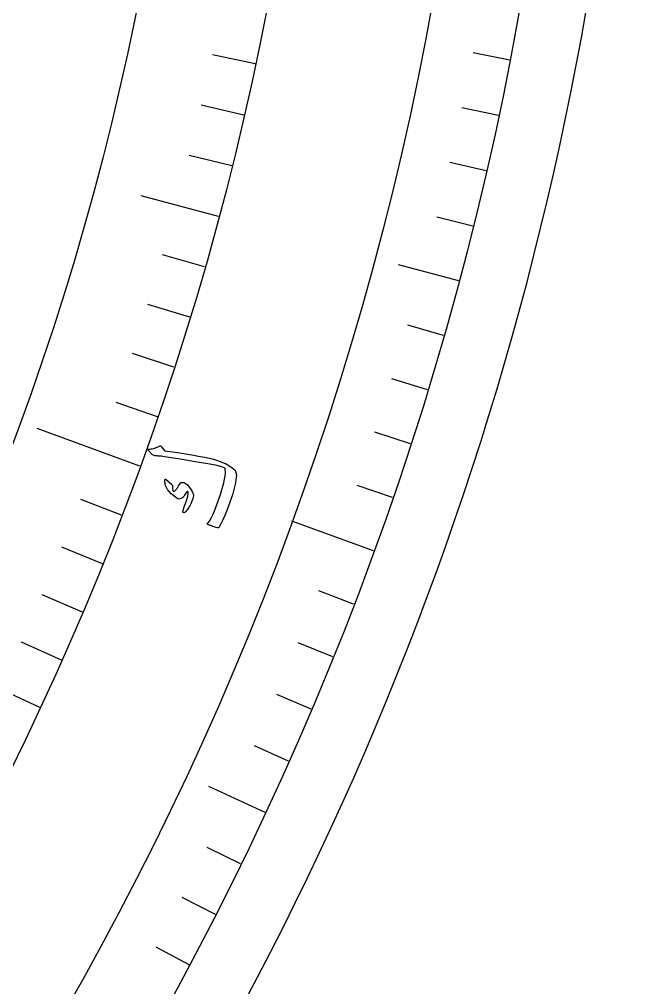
# Model space of a CAD drawing. Header units: millimetres. Extents: x -77 to 77, y -78 to 103.
# Drawn here: x 63.09 to 77.5, y -36.19 to -13.54 of the extents above; entities that cross this region are included whole.
import ezdxf

# ---------------------------------------------------------------- set-up
doc = ezdxf.new("R2010")
doc.units = ezdxf.units.MM
for name, color, linetype in [('CUT_OUTER', 1, 'Continuous'), ('ENGRAVE', 7, 'Continuous'), ('ENGRAVE_FINE', 8, 'Continuous'), ('TEXT', 5, 'Continuous')]:
    doc.layers.add(name, color=color, linetype=linetype)

msp = doc.modelspace()

# ---------------------------------------------------------------- linework, layer by layer
at = {"layer": 'CUT_OUTER'}
msp.add_arc((0, -0.0003), 77.4997, 178.346942, 3.754487, dxfattribs=at)
at = {"layer": 'ENGRAVE'}
for points in [[(67.7476, -18.1529), (65.936, -17.6675)], [(73.3621, -19.6573), (71.9585, -19.2812)], [(65.9077, -23.9884), (63.5044, -23.1137)], [(71.3697, -25.9764), (69.458, -25.2806)], [(63.5662, -29.6414), (61.8664, -28.8488)], [(68.8341, -32.0979), (67.5171, -31.4837)]]:
    msp.add_lwpolyline(points, dxfattribs=at)
for radius in [75.95, 75.95, 73.9156, 70.1375, 70.1375, 67.1538]:
    msp.add_circle((0, 0), radius, dxfattribs=at)
at = {"layer": 'ENGRAVE_FINE'}
for points in [[(68.6048, -14.5824), (67.6042, -14.3697)], [(74.5546, -14.4919), (73.6987, -14.3256)], [(68.3399, -15.7775), (67.3431, -15.5474)], [(74.2903, -15.7909), (73.4375, -15.6096)], [(68.0541, -16.9678), (67.0615, -16.7203)], [(74.0034, -17.085), (73.1539, -16.8889)], [(73.694, -18.374), (72.848, -18.163)], [(67.4205, -19.3325), (66.4371, -19.0505)], [(67.0728, -20.5062), (66.0945, -20.2071)], [(73.0078, -20.9347), (72.1697, -20.6943)], [(66.7047, -21.6737), (65.7318, -21.3576)], [(72.6313, -22.2056), (71.7976, -21.9507)], [(66.3163, -22.8345), (65.349, -22.5015)], [(72.2327, -23.4698), (71.4035, -23.2004)], [(71.8121, -24.7269), (70.9878, -24.443)], [(65.479, -25.135), (64.5239, -24.7684)], [(65.0304, -26.274), (64.0818, -25.8907)], [(70.9054, -27.218), (70.0915, -26.9056)], [(64.5619, -27.4049), (63.6202, -27.0052)], [(64.0738, -28.5275), (63.1392, -28.1114)], [(70.4196, -28.4514), (69.6112, -28.1248)], [(69.9123, -29.676), (69.1098, -29.3354)], [(69.3838, -30.8916), (68.5873, -30.537)], [(68.2634, -33.2943), (67.4798, -32.9121)], [(67.6719, -34.4806), (66.8951, -34.0848)], [(67.0599, -35.6564), (66.29, -35.247)]]:
    msp.add_lwpolyline(points, dxfattribs=at)
at = {"layer": 'TEXT'}
for points in [[(66.1297, -23.5934), (66.1632, -23.589), (66.1953, -23.5834), (66.2263, -23.5766), (66.256, -23.5686), (66.2844, -23.5593), (66.3118, -23.5485), (66.338, -23.5361), (66.363, -23.5223), (66.3758, -23.5181), (66.3885, -23.5197), (66.4009, -23.527), (66.4132, -23.5401), (66.4758, -23.6147), (66.4828, -23.6223), (66.4889, -23.6281), (66.4941, -23.6322), (66.4985, -23.6345), (66.7276, -23.6678), (66.9342, -23.6991), (67.1183, -23.7284), (67.2798, -23.7558), (67.4186, -23.7816), (67.5343, -23.8057), (67.6269, -23.8284), (67.6966, -23.8496), (67.826, -23.8952), (67.8662, -23.912), (67.9058, -23.9308), (67.945, -23.9516), (67.9836, -23.9745), (68.0216, -23.9997), (68.0589, -24.0272), (68.0956, -24.0571), (68.1316, -24.0894), (68.1657, -24.1915), (68.1453, -24.3828), (68.0695, -24.6631), (67.9372, -25.0318), (67.8909, -25.1451), (67.845, -25.2487), (67.7994, -25.3427), (67.7544, -25.427), (67.7479, -25.4338), (67.7407, -25.4377), (67.7327, -25.4386), (67.7239, -25.4367), (67.6828, -25.424), (67.6456, -25.4121), (67.6121, -25.4012), (67.5825, -25.3911), (67.5563, -25.3817), (67.5332, -25.3729), (67.5133, -25.3648), (67.4965, -25.3572), (67.4872, -25.3525), (67.4831, -25.347), (67.4841, -25.3408), (67.4903, -25.3339), (67.5318, -25.2794), (67.5751, -25.2052), (67.6199, -25.1113), (67.6662, -24.9978), (67.7921, -24.6539), (67.8731, -24.3787), (67.9102, -24.1725), (67.904, -24.0357), (67.8236, -24.0075), (67.6719, -23.9721), (67.4487, -23.9295), (67.1544, -23.8794), (66.859, -23.831), (66.6353, -23.795), (66.4833, -23.7715), (66.4029, -23.7609), (66.3807, -23.7586), (66.3599, -23.7564), (66.3405, -23.7544), (66.3226, -23.7525), (66.3063, -23.7509), (66.2917, -23.7495), (66.2789, -23.7484), (66.2679, -23.7475), (66.2444, -23.7442), (66.2232, -23.7373), (66.2044, -23.7269), (66.188, -23.7131), (66.1054, -23.6282), (66.1001, -23.6218), (66.0972, -23.6159), (66.0967, -23.6104), (66.0986, -23.6055), (66.1043, -23.6006), (66.1113, -23.597), (66.1198, -23.5946), (66.1297, -23.5934)], [(66.49, -24.3104), (66.4924, -24.3058), (66.4959, -24.3023), (66.5005, -24.3), (66.5062, -24.2987), (66.5106, -24.2992), (66.5152, -24.3005), (66.5198, -24.3026), (66.5246, -24.3054), (66.644, -24.4109), (66.6557, -24.4227), (66.664, -24.4337), (66.6689, -24.4438), (66.6703, -24.4529), (66.6677, -24.489), (66.6699, -24.5213), (66.6767, -24.5498), (66.6883, -24.5745), (66.6965, -24.5816), (66.7085, -24.5805), (66.7242, -24.5712), (66.7437, -24.5536), (66.7542, -24.541), (66.7645, -24.5277), (66.7746, -24.5138), (66.7846, -24.4993), (66.7945, -24.484), (66.8043, -24.4678), (66.8141, -24.4506), (66.8239, -24.4325), (66.8758, -24.3766), (66.9406, -24.3762), (67.0183, -24.4315), (67.1087, -24.5426), (67.1326, -24.5836), (67.1492, -24.6212), (67.1585, -24.6554), (67.1604, -24.6861), (67.1558, -24.7175), (67.1434, -24.7586), (67.1233, -24.8095), (67.0955, -24.8701), (67.0805, -24.9008), (67.0652, -24.9295), (67.0495, -24.9562), (67.0334, -24.9809), (67.0174, -25.0037), (67.002, -25.0249), (66.9872, -25.0445), (66.9731, -25.0624), (66.9613, -25.0723), (66.9499, -25.0783), (66.9389, -25.0803), (66.9282, -25.0783), (66.9185, -25.0728), (66.913, -25.0652), (66.9116, -25.0554), (66.9144, -25.0434), (66.9255, -25.0062), (66.9388, -24.9642), (66.9542, -24.9174), (66.9716, -24.8658), (67.0041, -24.7695), (67.0259, -24.693), (67.0368, -24.6363), (67.0372, -24.5993), (67.0356, -24.594), (67.0323, -24.5902), (67.0274, -24.588), (67.0207, -24.5874), (67.0161, -24.5883), (67.0111, -24.5912), (67.0057, -24.5963), (66.9999, -24.6034), (66.9537, -24.6723), (66.9328, -24.7005), (66.911, -24.7232), (66.8882, -24.7404), (66.8645, -24.752), (66.8389, -24.7597), (66.8149, -24.761), (66.7926, -24.7558), (66.7718, -24.7443), (66.641, -24.6419), (66.5505, -24.5355), (66.5001, -24.4251), (66.49, -24.3104)]]:
    msp.add_lwpolyline(points, close=True, dxfattribs=at)

doc.saveas('drawing.dxf')
